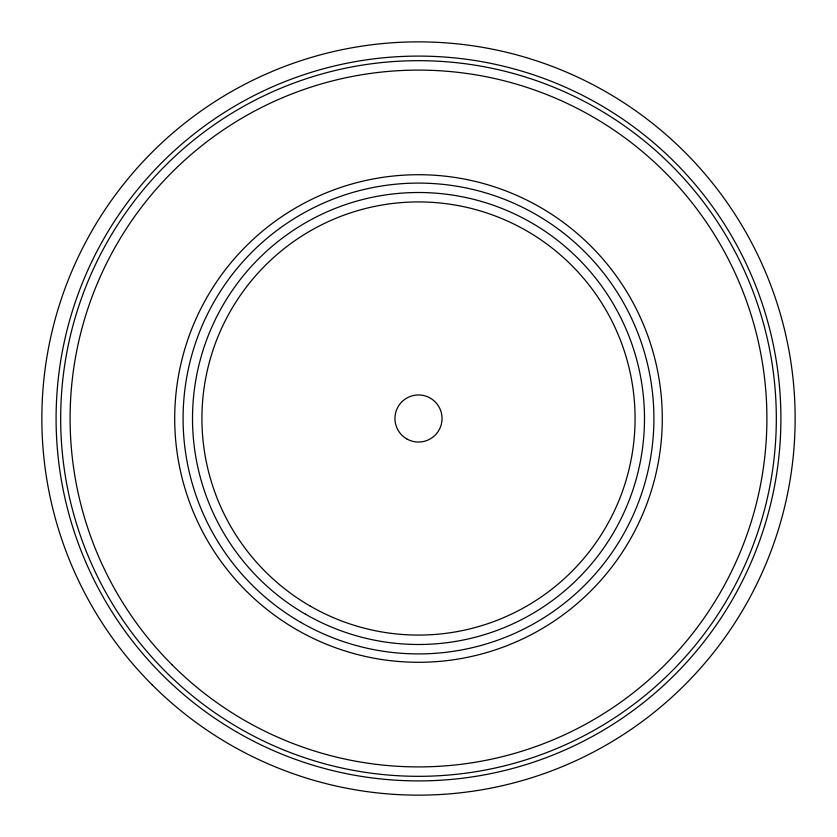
<?xml version="1.0" encoding="UTF-8"?>
<svg xmlns="http://www.w3.org/2000/svg" width="837" height="837" viewBox="0 0 837 837"><rect width="100%" height="100%" fill="white"/><g stroke="black" fill="none" stroke-linecap="round" stroke-linejoin="round"><path stroke-width="1.26" d="M305.505 614.212A225.99 225.99 0 0 0 644.49 418.5A225.99 225.99 0 0 0 305.505 222.788A225.99 225.99 0 0 0 305.505 614.212M300.797 622.372A235.406 235.406 0 0 0 653.906 418.5A235.406 235.406 0 0 0 300.797 214.628A235.406 235.406 0 0 0 300.797 622.372M296.601 629.623A243.787 243.787 0 0 0 662.287 418.5A243.787 243.787 0 0 0 296.601 207.377A243.787 243.787 0 0 0 296.601 629.623M172.14 664.86A348.401 348.401 0 0 0 755.026 508.676A348.401 348.401 0 0 0 328.324 81.974A348.401 348.401 0 0 0 172.14 664.86M310.213 606.061A216.574 216.574 0 0 0 635.074 418.5A216.574 216.574 0 0 0 310.213 230.939A216.574 216.574 0 0 0 310.213 606.061M406.73 438.891A23.541 23.541 0 0 0 442.041 418.5A23.541 23.541 0 0 0 406.73 398.109A23.541 23.541 0 0 0 406.73 438.891M152.167 684.833A376.65 376.65 0 0 0 782.313 515.979A376.65 376.65 0 0 0 321.021 54.687A376.65 376.65 0 0 0 152.167 684.833M165.485 671.515A357.817 357.817 0 0 0 764.129 511.114A357.817 357.817 0 0 0 325.886 72.871A357.817 357.817 0 0 0 165.485 671.515M237.3 732.354A362.4 362.4 0 0 0 780.9 418.5A362.4 362.4 0 0 0 237.3 104.646A362.4 362.4 0 0 0 237.3 732.354"/></g></svg>
